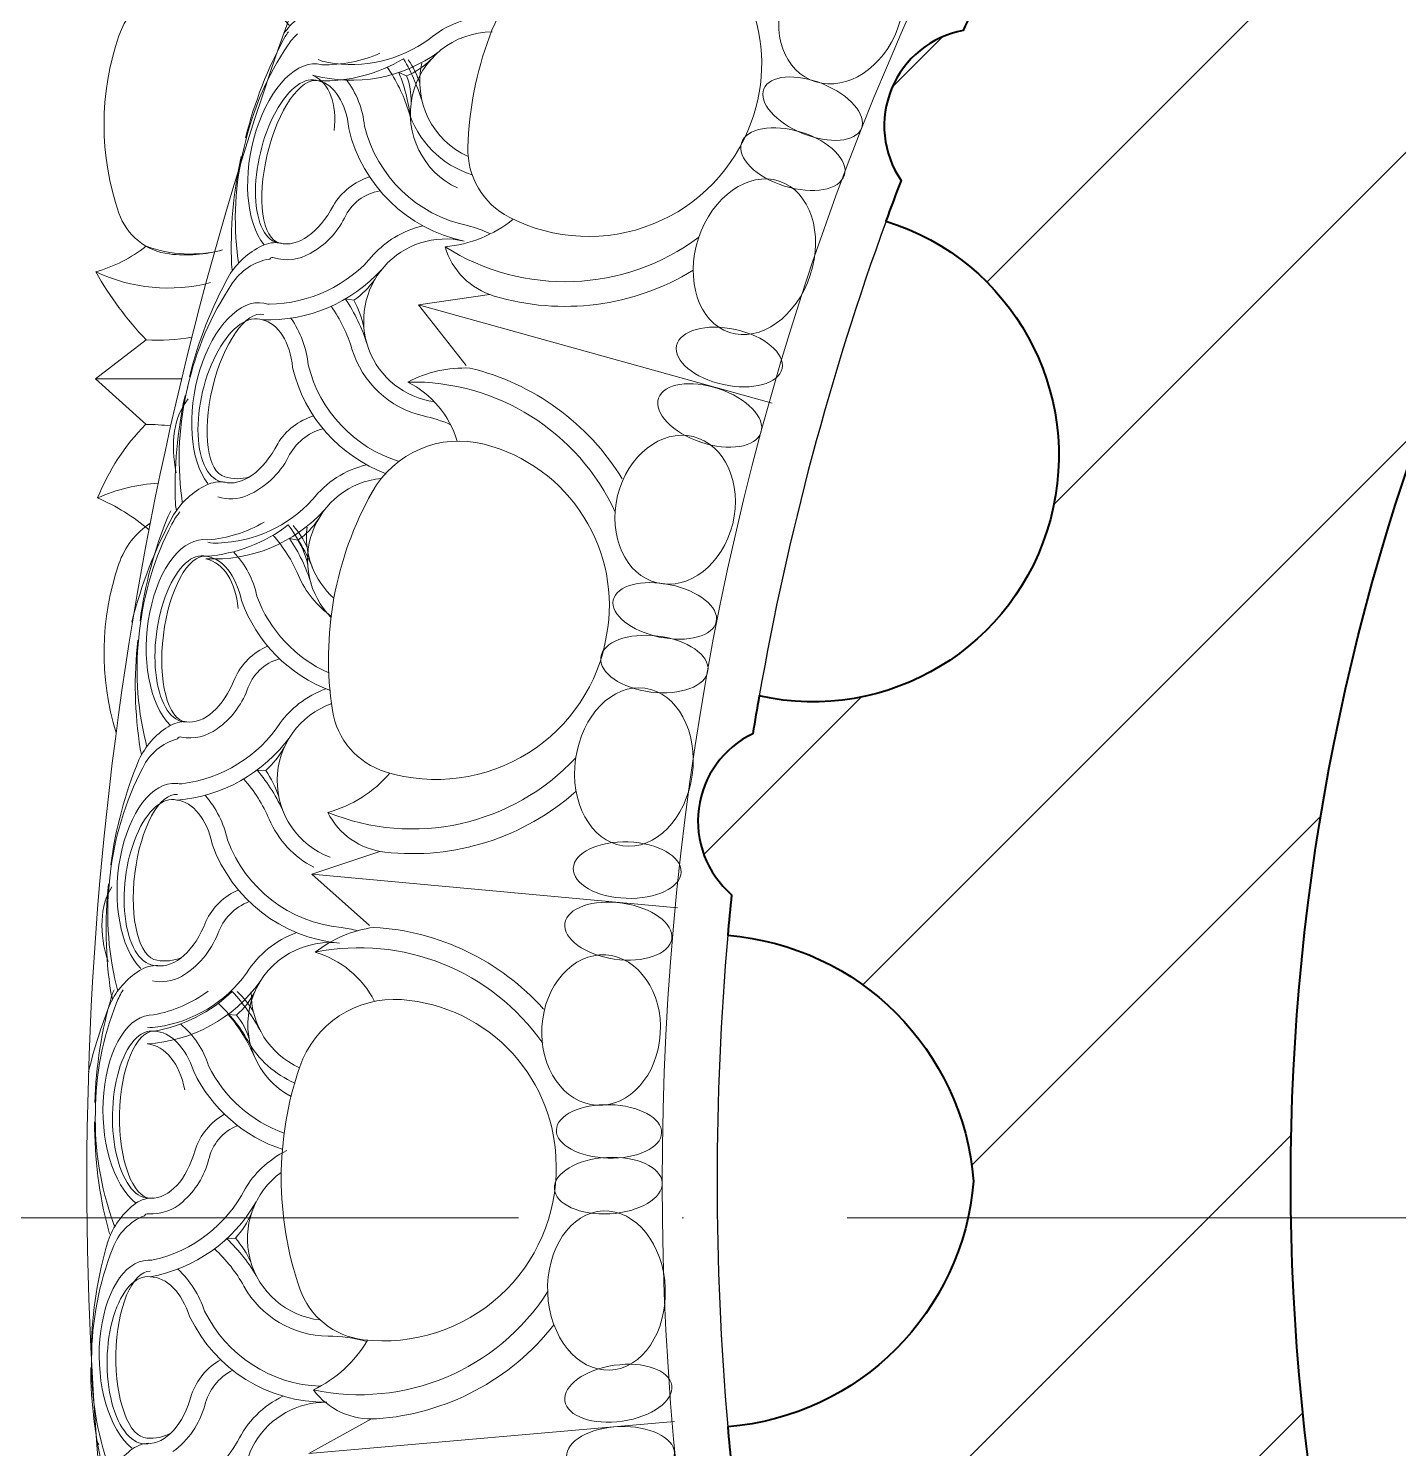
# Model space of a CAD drawing. Header units: millimetres. Extents: x 542654 to 551203, y 315718 to 321804.
# Drawn here: x 548739.2 to 548864.7, y 320670.4 to 320800.5 of the extents above; entities that cross this region are included whole.
import ezdxf

# ---------------------------------------------------------------- set-up
doc = ezdxf.new("R2010")
doc.units = ezdxf.units.MM
doc.linetypes.add('ACAD_ISO04W100', pattern=[30, 24, -3, 0, -3])
doc.layers.add('cad-block.com', color=250, linetype='Continuous')

msp = doc.modelspace()

# ---------------------------------------------------------------- hatches: boundary and pattern name
at = {"layer": 'cad-block.com', "true_color": 0x000000}
h = msp.add_hatch(dxfattribs=at)
h.set_pattern_fill('ANSI31', color=18, scale=150, style=0)
h.set_pattern_definition([(44.99999999999999, (-1130289.92819479, -83054.89975470159), (-13.25825214724777, 13.25825214724777), [])])
edge = h.paths.add_edge_path()
edge.add_line((549295.3502394432, 320691.5106262274), (549265.0349597755, 320691.5106262274))
edge.add_arc((549059.9646969392, 320694.8956410044), 205.098198492298, 269.99938147343465, 359.05432681606516, ccw=False)
edge.add_arc((549059.9602687354, 320694.8956410047), 205.0981984923021, 180, 270.00061852666295, ccw=False)
edge.add_arc((549059.9602687354, 320694.8956410051), 205.0981984919636, 89.99938147333711, 180.0000000000975, ccw=False)
edge.add_arc((549059.9646969378, 320694.8956410051), 205.0981984919529, 89.13139925986889, 90.00061852617512, ccw=False)
edge.add_line((549063.0738547991, 320899.9702717179), (549063.0738547991, 320930.2460656911))
edge.add_arc((549059.9602703311, 320952.5678236369), 22.5378633865556, 270, 277.94075400922486, ccw=False)
edge.add_arc((549059.9602703311, 320952.5678236369), 22.53786338653299, 182.5065500488923, 270, ccw=False)
edge.add_arc((549059.960270233, 320694.8956421185), 257.6721815134787, 95.01310009446473, 95.84570678451092)
edge.add_arc((549026.9769038995, 320945.4118236154), 8.902075436739691, 40.79360237167856, 154.2074251742295)
edge.add_arc((549059.9602026441, 320694.896052318), 257.6717657870512, 99.15532044960189, 99.93082050326147)
edge.add_arc((548993.5240947681, 320943.8049812905), 22.53786338807205, -162.6736691565967, 12.562441612312512, ccw=False)
edge.add_arc((549059.9602702291, 320694.8956415018), 257.6721821206606, 109.9579529468539, 110.8457065872288)
edge.add_arc((548963.2624264631, 320928.3389676984), 8.90207626530273, 55.79360504823717, 169.2074222942567)
edge.add_arc((549059.951445596, 320694.9151472888), 257.6507731298541, 114.1553052169651, 114.903976463756)
edge.add_arc((548931.3856592408, 320918.3526793521), 22.53786338786781, -147.23597142888912, 27.067224660372574, ccw=False)
edge.add_arc((549059.9602440856, 320694.8956778331), 257.6721373788566, 124.9273256208859, 125.845706625749)
edge.add_arc((548906.1377467347, 320895.357335625), 8.90207626544567, 70.79360505078945, 184.2074222946392)
edge.add_arc((549059.9603323663, 320694.8955654978), 257.6722803167949, 129.1553208344293, 129.9719295723273)
edge.add_arc((548877.8061282537, 320877.1449941859), 22.53786338803598, -132.50839783938852, 42.478457488995275, ccw=False)
edge.add_arc((549059.9603172013, 320694.895602719), 257.6722430915866, 139.9981299854052, 140.8457065329401)
edge.add_arc((548859.4958177847, 320848.7145703535), 8.90207626506134, 85.79360504758253, 199.2074222969938)
edge.add_arc((549059.9483936958, 320694.9041554375), 257.657569309404, 144.1553089525024, 144.9881878688959)
edge.add_arc((548837.1548503542, 320823.5095043951), 22.5378634081106, -118.52905506286521, 58.537889106907016, ccw=False)
edge.add_arc((549059.9602659917, 320694.8956431863), 257.6721776833925, 155.0206835545508, 155.8457065966128)
edge.add_arc((548826.5152099938, 320791.5892992553), 8.902076265433163, 100.7936050484336, 214.2074222933218)
edge.add_arc((549059.9602709402, 320694.895640933), 257.6721831218728, 159.1553207616352, 160.038397984689)
edge.add_arc((548811.0670050352, 320761.3439772318), 22.53786341597088, -102.59739950892299, 72.70155670909872, ccw=False)
edge.add_arc((549059.3028025426, 320695.0061855168), 257.0055016575831, 170.0647475199777, 170.846718208902)
edge.add_arc((548809.4434967518, 320727.8745152298), 8.902075714178846, 115.7936033535497, 229.2074239862133)
edge.add_arc((549059.9602722527, 320694.8956409743), 257.6721844003948, 174.1553206907866, 174.9868998939646)
edge.add_arc((548801.3098420047, 320692.9217979315), 24.56876146915646, 4.608082949052516, 85.41516163115381, ccw=False)
edge.add_arc((548801.3098420047, 320696.8694840778), 24.56876146916632, 274.58483836883, 355.3919170507445, ccw=False)
edge.add_arc((549059.9602722527, 320694.8956410349), 257.6721844003947, 185.0131001060354, 185.8446793092134)
edge.add_arc((548809.4434967518, 320661.9167667794), 8.902075714209039, 130.7925760137867, 244.2063966464503)
edge.add_arc((549059.3028025426, 320694.7850964924), 257.0055016575824, 189.1532817910979, 189.9352524800223)
edge.add_arc((548811.0670050352, 320628.4473047774), 22.5378634160599, -72.70155670909872, 102.59739950892288, ccw=False)
edge.add_arc((549059.9602709402, 320694.8956410762), 257.6721831218734, 199.961602015311, 200.8446792383648)
edge.add_arc((548826.5152099938, 320598.2019827539), 8.902076265382094, 145.7925777066781, 259.2063949515664)
edge.add_arc((549059.9602659917, 320694.8956388229), 257.6721776833921, 204.1542934033872, 204.9793164454492)
edge.add_arc((548837.1548503542, 320566.2817776141), 22.53786340817902, -58.537889106907016, 118.5290550628653, ccw=False)
edge.add_arc((549059.9483936958, 320694.8871265717), 257.6575693094043, 215.0118121311041, 215.8446910474976)
edge.add_arc((548859.4958177847, 320541.0767116557), 8.902076264964093, 160.7925777030062, 274.2063949524175)
edge.add_arc((549059.9603172013, 320694.8956792902), 257.6722430915839, 219.1542934670599, 220.0018700145948)
edge.add_arc((548877.8061282537, 320512.6462878233), 22.53786338803818, -42.47845748899522, 132.5083978393885, ccw=False)
edge.add_arc((549059.9603323663, 320694.8957165114), 257.672280316796, 230.0280704276727, 230.8446791655706)
edge.add_arc((548906.1377467347, 320494.4339463842), 8.902076265361798, 175.7925777053608, 289.2063949492106)
edge.add_arc((549059.9602440856, 320694.8956041761), 257.6721373788604, 234.154293374251, 235.072674379114)
edge.add_arc((548931.3856592408, 320471.4386026571), 22.53786338804687, -27.067224660372517, 147.2359714288891, ccw=False)
edge.add_arc((549059.951445596, 320694.8761347205), 257.6507731298516, 245.096023536244, 245.8446947830348)
edge.add_arc((548963.2624264631, 320461.4523143108), 8.902076265412523, 190.7925777057433, 304.2063949517628)
edge.add_arc((549059.9602702291, 320694.8956405075), 257.6721821206631, 249.1542934127712, 250.0420470531461)
edge.add_arc((548993.5240947681, 320445.9863007187), 22.53786338800109, -12.562441612312512, 162.6736691565967, ccw=False)
edge.add_arc((549059.9602026441, 320694.8952296912), 257.6717657870494, 260.0691794967385, 260.8446795503981)
edge.add_arc((549026.9769038995, 320444.3794583938), 8.902075436528206, 205.7925748257705, 319.2063976283214)
edge.add_arc((549059.960270233, 320694.8956398907), 257.6721815134792, 264.154293215489, 264.9868999055353)
edge.add_arc((549059.9602703311, 320437.2234583723), 22.53786338656067, 90, 177.4934499511077, ccw=False)
edge.add_arc((549059.9602703311, 320437.2234583723), 22.53786338653299, 2.5065500488922225, 90, ccw=False)
edge.add_arc((549059.9602704293, 320694.8956398907), 257.6721815134787, 275.0131000944647, 275.8457067845109)
edge.add_arc((549092.9436367628, 320444.3794583938), 8.902075436739691, 220.7936023716786, 334.2074251742295)
edge.add_arc((549059.9603380181, 320694.8952296912), 257.6717657870512, 279.1553204496019, 279.9308205032615)
edge.add_arc((549126.3964458941, 320445.9863007187), 22.53786338807205, 17.32633084340341, 192.5624416123124, ccw=False)
edge.add_arc((549059.9602704331, 320694.8956405075), 257.6721821206606, 289.9579529468539, 290.8457065872288)
edge.add_arc((549156.6581141992, 320461.4523143108), 8.90207626530273, 235.7936050482372, 349.2074222942567)
edge.add_arc((549059.9690950663, 320694.8761347205), 257.6507731298541, 294.1553052169652, 294.903976463756)
edge.add_arc((549188.5348814215, 320471.4386026571), 22.53786338786781, 32.764028571110885, 207.0672246603726, ccw=False)
edge.add_arc((549059.9602965766, 320694.8956041761), 257.6721373788566, 304.927325620886, 305.845706625749)
edge.add_arc((549213.7827939276, 320494.4339463842), 8.90207626544567, 250.7936050507894, 364.2074222946392)
edge.add_arc((549059.960208296, 320694.8957165114), 257.6722803167949, 309.1553208344293, 309.9719295723273)
edge.add_arc((549242.1144124086, 320512.6462878233), 22.53786338803598, 47.49160216061148, 222.4784574889952, ccw=False)
edge.add_arc((549059.9602234609, 320694.8956792902), 257.6722430915866, 319.9981299854052, 320.8457065329401)
edge.add_arc((549260.4247228776, 320541.0767116557), 8.90207626506134, 265.7936050475825, 379.2074222969937)
edge.add_arc((549059.9721469665, 320694.8871265717), 257.657569309404, 324.1553089525024, 324.9881878688959)
edge.add_arc((549282.7656903081, 320566.2817776141), 22.5378634081106, 61.470944937134675, 238.53788910690702, ccw=False)
edge.add_arc((549059.9602746705, 320694.8956388229), 257.6721776833925, 335.0206835545508, 335.8457065966128)
edge.add_arc((549293.4053306684, 320598.2019827539), 8.902076265433163, 280.7936050484336, 394.2074222933219)
edge.add_arc((549059.960269722, 320694.8956410762), 257.6721831218728, 339.1553207616352, 340.038397984689)
edge.add_arc((549308.853535627, 320628.4473047774), 22.53786341597088, 77.40260049107712, 252.7015567090987, ccw=False)
edge.add_arc((549060.6177381197, 320694.7850964924), 257.0055016575831, 350.0647475199777, 350.8467182089021)
edge.add_arc((549310.4770439104, 320661.9167667794), 8.902075714178846, 295.7936033535498, 409.2074239862133)
edge.add_arc((549059.9602684096, 320694.8956410349), 257.6721844003948, 354.1553206907866, 354.9868998939645)
edge.add_arc((549318.7087217714, 320697.0672663772), 24.77388174687306, 192.9613831981066, 265.2257478343733, ccw=False)

# ---------------------------------------------------------------- linework, layer by layer
at = {"layer": 'cad-block.com', "color": 18, "lineweight": 40, "true_color": 0x000000}
for points in [[(549265.0349597755, 320691.5106262274, -0.4093906995668117), (549059.9624828375, 320489.7974425243, -0.4142167242541547), (548854.8620702435, 320694.8956410047, -0.4142167242551216), (549059.9624828375, 320899.993839485, -0.003792702715042156)], [(548826.3906686883, 320803.7083003896, 0.003599857672234923), (548824.848103239, 320800.333881401, 0.5396485666878128), (548819.1531239036, 320786.5846364061, 0.003853170341983755), (548817.7686146832, 320782.8624278146, -0.959794712730283), (548806.1515207541, 320739.3486754234, 0.00341200403444804), (548805.5699313583, 320735.8896536044, 0.5396485857745816), (548803.6275702808, 320721.1349342855, 0.003628464695342912), (548803.2737497244, 320717.4119409812, -0.3679634284115765), (548825.7991862926, 320694.8956410046, -0.3679634284100587), (548803.2737497244, 320672.379341028, 0.003628464695342912), (548803.6275702808, 320668.6563477237, 0.5396485857745816), (548805.5699313583, 320653.9016284048, 0.00341200403444804), (548806.1515207541, 320650.4426065858, -0.959794712730283), (548817.7686146832, 320606.9288541946, 0.003853170341983755), (548819.1531239036, 320603.2066456031, 0.5396485666878128), (548824.848103239, 320589.4574006082, 0.003599857672234923), (548826.3906686883, 320586.0829816196, -0.9747263286390225), (548848.9181412659, 320547.057306908, 0.003634135838858413)]]:
    msp.add_lwpolyline(points, format="xyb", dxfattribs=at)
at = {"layer": 'cad-block.com', "color": 18, "lineweight": 15, "true_color": 0x000000}
for points in [[(548805.4146090121, 320791.9309911847, 0.1868931219809899), (548805.2990826789, 320802.9498060675, 0.192304486639795), (548797.5034002741, 320811.1522559191, 0.3399529294739398), (548786.6049382354, 320808.6630912901, 0.1674493087802602), (548779.4610320722, 320789.6282213892, 0.2879766260579993), (548783.2468886802, 320783.2192332845, 0.2180784738168152), (548796.4375571923, 320782.5985263859, 0.2143948941150089), (548805.4146090121, 320791.9309911847, 258.9759845790608)], [(548763.093870602, 320800.8242154767, 0.1034116828888272), (548763.093870602, 320800.8242154767, 0.192304486639795), (548754.9492913366, 320804.7763859097, 0.3399529294739398), (548747.4861790059, 320799.8484755846, 0.1674493087802602), (548747.4861790059, 320783.5834374002, 0.2879766260579993), (548752.123305438, 320779.8473866417, 0.09713871314656286), (548756.9924447247, 320780.2193975084, 0.09713871314656286)], [(548768.4122015024, 320802.7390424266, 0.1548886681893245), (548766.6604503512, 320802.8207989929, 0.1424863907101287), (548763.176771715, 320800.7729256752, 0.005361380699142027), (548762.6085750932, 320800.089252275, 0.005361380699142027)], [(548763.8408253717, 320800.0246522854, 0.06601365320413208), (548762.9911239634, 320799.0059738096, 0.09317738445733435), (548758.9542580823, 320789.6305686629)], [(548763.0236621203, 320800.2165233348, 0.01864164841437225), (548762.7247121762, 320799.7677415675, 0.06545076657054481), (548759.0950263154, 320790.4894453331, 0.06545076657054481)], [(548766.649488874, 320797.4080697457, 0.2037250508605081), (548775.9217944767, 320799.5406793387, -0.06819457060785858), (548775.9217944767, 320799.5406793387, -0.06819457060785858)], [(548765.2350481058, 320796.2364364637, 0.2276659225157252), (548776.8210539744, 320798.398214792, 0.2276659225157252)], [(548765.745104966, 320797.6628578706, 0.0862428906813868), (548766.649488874, 320797.4080697457)], [(548765.7819986752, 320795.7168521223, 0.1454534642226424), (548773.5633981699, 320797.741778895, 0.1454534642226424)], [(548766.0682078303, 320797.1960127353, 0.1150936679564388), (548771.4006312622, 320798.2495995231, 0.1134690861886452)], [(548771.4006312622, 320798.2495995231, 4.011307997187903e-06), (548771.4008167398, 320798.2496818033, 4.011307997187903e-06)], [(548773.8460472643, 320796.1741777203, 0.1000153837581104), (548776.0794604816, 320797.6709109084, -1.326627110479913)], [(548774.0035799292, 320797.6384679441, -0.08041000249801118), (548775.0574463408, 320795.4913597069, -19.62214790169406)], [(548779.8633378837, 320787.0918304222, -0.2479863591099037), (548773.9846065338, 320793.0446380925, 0.08129422225567336), (548772.0606066693, 320796.9752639634)], [(548773.8460472643, 320796.1741777203, -0.09777680343069729), (548774.2621950188, 320793.7368655832, -19.62214790169406)], [(548781.5151841185, 320781.6837963801, 0.06193479032752), (548779.4413405125, 320782.4461302979, -0.2886783798462148), (548769.9869632866, 320791.5694867547, 0.142364981114793), (548768.2993796063, 320795.8558164413)], [(548779.1269633456, 320781.0274853435, -0.29060918520023), (548768.5487119759, 320791.3357081564), (548768.5487119759, 320791.3357081564)], [(548758.4484680858, 320779.004804567, -0.02032591852625524), (548758.390124544, 320779.4106900823, -0.0934071345365674), (548758.954258083, 320789.630568665)], [(548757.8829031619, 320778.3155313273, -0.01772987560415296), (548757.8125604204, 320778.8472235909, -0.06545878783432321), (548758.6918991109, 320788.772559232, -0.06545878783432321)], [(548767.137944977, 320784.2840876894, 0.1323140851333765), (548767.137944977, 320784.2840876894, -0.1876029884278811), (548770.4622222598, 320786.9139776439)], [(548765.010434525, 320779.8946775699, 0.1502442328655701), (548768.1545122069, 320783.1340656189, -0.2515595765838431), (548771.4154911235, 320785.6388390699, -0.2113301293379997)], [(548800.6241207592, 320781.382488841, -0.311690360007664), (548777.3681475887, 320780.5097036798, 0.1486403219882209), (548783.6172420852, 320783.0341706386)], [(548755.8865937172, 320777.2218561804, -0.1742437674460403), (548745.3701718659, 320778.2068799439, 0.09536257170912249), (548749.9826847418, 320780.5573046308, 0.1507858360825142), (548756.9923756728, 320780.2191643168, 0.1507858360825142)], [(548762.3453964076, 320780.8500014946, 0.1601448225805242), (548760.5728667808, 320780.5804082129, 0.1424863907101287), (548757.5815548592, 320777.8634512839, 0.06545076657054481), (548753.9518689987, 320768.5851550499, 0.06545076657054481)], [(548761.2425605429, 320775.2589232746, 0.2205218555470418), (548770.857327362, 320779.8235405865, -0.06782837915378175), (548772.7280883354, 320781.3554176501, -0.06782837915378175)], [(548800.1056516939, 320778.3551889684, -0.2130945807377177), (548781.8619490718, 320775.9966237422, -0.2533180050321516), (548777.3681475887, 320780.5097036798)], [(548761.7017863113, 320779.4930570041, 0.3750117897702141), (548761.3059761929, 320779.3876858593, 0.2148768276570719), (548757.8479247724, 320777.101699628, 0.09405944675999973), (548753.7858068515, 320767.6187740116, 0.07100685427145058)], [(548765.010434525, 320779.8946775703, -0.2078308600824326), (548761.7018174093, 320779.49305368, -0.4676188278867018)], [(548745.3701718659, 320778.2068799439, 0.06194991254678206), (548749.9826847418, 320771.9861434082, 0.05993361527478928), (548754.1766341055, 320772.2267328015, 0.05993361527478928)], [(548760.6388413581, 320773.8125618391, 0.220602931579307), (548771.576544244, 320778.4363021964, -0.06657103639854184), (548771.576544244, 320778.4363021964)], [(548769.0219302274, 320775.611827345, 0.08432165372934922), (548770.939465291, 320777.5134456847, -1.326627110479913)], [(548760.7645712541, 320775.3368994339, 0.07688595830741593), (548761.2425605429, 320775.2589232746, 0.7114846862738027)], [(548770.2315741257, 320771.5630177674, 0.07742998018000305), (548768.2322845627, 320775.7259144517)], [(548769.0219302274, 320775.611827345, -0.0701497647828372), (548769.9389924027, 320773.1008544425, -19.62214790169406)], [(548773.1792052628, 320760.8304275327, -0.2637608951056353), (548764.840345929, 320769.6793347049, 0.1236306832518425), (548763.2525223921, 320773.9658877309)], [(548777.8832789522, 320764.2053661814, 0.05393515183352372), (548775.386734128, 320765.0053219796, -0.2685753290273732), (548768.8414401559, 320771.1403778468, 0.08091129804994578), (548766.9293620776, 320775.0541864328)], [(548771.981451252, 320759.7045453961, -0.2499742829266197), (548763.4055608304, 320769.431426122), (548763.4055608304, 320769.431426122)], [(548773.9561121974, 320768.1139200035, -0.1340135458429711), (548779.6564447498, 320769.3901647868, -0.1987600577535222), (548793.6092469591, 320759.237679079, -0.1987600577535222)], [(548753.3197930413, 320757.0254122725, -0.02411871754607995), (548753.2469253527, 320757.5064159007, -0.09317738445733435), (548753.8045896124, 320767.6987423474)], [(548778.4849787902, 320762.7064963913, 0.2058573888676325), (548773.9561121974, 320768.1139200035, -0.298490108731957), (548792.971452141, 320756.1770032754, -0.298490108731957)], [(548752.7529786121, 320756.3352000312, -0.02028392980060335), (548752.6694058533, 320756.9430066808, -0.06545076657054481), (548753.5484791808, 320766.8671505001, -0.06545076657054481)], [(548762.0385879083, 320762.4632570048, 0.1657191547833823), (548762.0385879083, 320762.4632570048, -0.1849440011394801), (548765.3190678607, 320765.009690652)], [(548752.2335396314, 320764.0909290573, 0.03084885893930669), (548749.9365048929, 320764.2270820465, 0.09981037998795982), (548745.535567443, 320757.4887026416)], [(548759.2506743611, 320757.7135430846, 0.1672442304403456), (548763.0082507868, 320761.2225770418, -0.2217226737848675), (548766.1905184714, 320763.8326571584, -0.2146604960165688)], [(548792.1789316703, 320744.9207106007, 0.1868931219809899), (548790.0977765231, 320755.7418205722, 0.192304486639795), (548780.9627699662, 320762.4204808379, 0.3399529294739398), (548770.6839082029, 320758.025322567, 0.1674493087802602), (548767.0536148134, 320738.0207571572, 0.2879766260579993), (548771.9230001627, 320732.3907549268, 0.2180784738168152), (548785.0125207016, 320734.1353078525, 0.2143948941150089), (548792.1789316703, 320744.9207106007, 258.9759845790608)], [(548750.2455260932, 320754.5655906601, 0.0763833091242065), (548745.535567443, 320757.4887026416, -0.09249308240984143), (548751.1007390247, 320758.844941994)], [(548757.2190230369, 320758.9407055374, 0.1548886681903888), (548755.4875685326, 320758.6625301784, 0.1424863907101287), (548752.4962566106, 320755.9455732498, 0.06396772935565427), (548748.672001021, 320746.0986251409)], [(548757.1419342222, 320758.9195274667, 0.0002004684768084793), (548757.1398051821, 320758.9204596356, 0.0002004684768084793)], [(548757.2001457791, 320759.4275953732, 0.1504615405489408), (548759.4417351078, 320759.4210736298, -1140.797871223531)], [(548759.2506743611, 320757.7135430846, -0.1728172742705527), (548756.5586530664, 320757.5887866876, -0.4676188278867018)], [(548756.5836531149, 320753.3619305288, 0.2037250508605081), (548765.2239510594, 320757.3455126221, -0.06819457060785858), (548765.2239510594, 320757.3455126221, -0.06819457060785858)], [(548753.0818006361, 320756.2104960285, 0.06601365320413208), (548752.3502955629, 320755.1038801744, 0.09317738445733435), (548749.377918239, 320745.3386622634)], [(548752.2484009853, 320756.3105725046, 0.01864164841437225), (548752.0010578759, 320755.8314091396, 0.06545076657054481), (548749.4225816368, 320746.207851547, 0.06545076657054481)], [(548755.4386793075, 320751.9258239117, 0.2276659225157252), (548766.3378244727, 320756.4110721991, 0.2276659225157252)], [(548750.3649280214, 320755.1820402326, 0.1646931446535593), (548747.4861790059, 320751.4595809973, 0.1591276440045308), (548747.2349568175, 320735.9639277969, 0.1591276440045308)], [(548755.4886746138, 320752.1445086089, 0.1454534642226424), (548762.997553407, 320755.0197904736, 0.1454534642226424)], [(548755.6091016945, 320753.6462839309, 0.1150936679564388), (548760.7918139999, 320755.2846605469, 0.1134690861886452)], [(548760.7918139999, 320755.2846605469, 4.011307997187903e-06), (548760.7919892103, 320755.2847628868, 4.011307997187903e-06)], [(548763.446476321, 320754.9659262805, -0.08041000249801118), (548764.7319263859, 320752.9489170274, -19.62214790169406)], [(548763.8804588338, 320753.6256889334, 0.1000153837581104), (548765.7606225873, 320755.5474925381, -1.326627110479913)], [(548755.6462788539, 320753.4264032863, 0.0862428906813868), (548756.5836531149, 320753.3619305288)], [(548766.9529673749, 320746.6418037183, -0.1370468232085533), (548763.9370078709, 320750.3983217119, 0.08129422225567336), (548761.5890244904, 320754.0913650719)], [(548763.8804588338, 320753.6256889334, -0.09777680343069729), (548764.7862037774, 320751.3249726308, -19.62214790169406)], [(548766.7190711003, 320741.465276682, -0.2034442781064698), (548760.127589738, 320748.4889876686, 0.142364981114793), (548757.97512231, 320752.5617563621)], [(548766.8776299076, 320739.8327279726, -0.2209118652470529), (548758.7241304081, 320748.0971698856), (548758.7241304081, 320748.0971698856)], [(548750.053487777, 320734.7223403039, -0.02032591852625524), (548749.9504973127, 320735.1192533735, -0.0934071345365674), (548749.3779182397, 320745.3386622655)], [(548749.5678408004, 320733.9746048587, -0.01772987560415296), (548749.438975021, 320734.4952183194, -0.06545878783432321), (548749.2123177631, 320744.4568522518, -0.06545878783432321)], [(548756.4763142072, 320736.3343508981, 0.1502442328655701), (548759.2418027117, 320739.9023941622, -0.2515595765838431), (548762.2049294648, 320742.7533156591, -0.2113301293379997)], [(548758.1039839543, 320740.9326019913, 0.1323140851333765), (548758.1039839543, 320740.9326019913, -0.1876029884278811), (548761.1161451525, 320743.91488728)], [(548753.24571263, 320731.3093826713, 0.2205218555470418), (548762.2950385655, 320736.9119867359, -0.06782837915378175), (548763.9844004007, 320738.6418568314, -0.06782837915378175)], [(548753.7217794762, 320736.9882701472, 0.1601448225805242), (548751.9900745723, 320736.5237920103, 0.1424863907101287), (548749.3184798526, 320733.4918976153, 0.06545076657054481), (548746.7400036135, 320723.8683400223, 0.06545076657054481)], [(548756.4763142072, 320736.3343508985, -0.2078308600824326), (548753.2326347788, 320735.5683269218, -0.4676188278867018)], [(548753.2326035039, 320735.5683267773, 0.3750117897702141), (548752.8509183661, 320735.4197159323, 0.2148768276570719), (548749.6676741381, 320732.7643800093, 0.09405944675999973), (548746.6821229323, 320722.889504605, 0.07100685427145058)], [(548752.8060965901, 320729.8049970843, 0.220602931579307), (548763.1636444596, 320735.6130536834, -0.06657103639854184), (548763.1636444596, 320735.6130536834)], [(548760.9379767745, 320732.5227277593, 0.08432165372934922), (548762.6328254028, 320734.6252455728, -1.326627110479913)], [(548789.3489363574, 320733.6863523245, -0.311690360007664), (548766.6225380518, 320728.6750788245, 0.1486403219882209), (548772.3204460469, 320732.2747954692)], [(548762.5891142964, 320728.6330179705, 0.07742998018000305), (548760.140550107, 320732.5485512637)], [(548760.9379767745, 320732.5227277593, -0.0701497647828372), (548762.1278134673, 320730.1289281445, -19.62214790169406)], [(548752.7620245921, 320731.3338760103, 0.07688595830741593), (548753.24571263, 320731.3093826713, 0.7114846862738027)], [(548765.3383993395, 320723.6448380589, -0.1729422602612626), (548761.2544175119, 320728.0588390353, 0.08091129804994578), (548758.9201471873, 320731.736490769)], [(548769.3332974005, 320717.8276227466, 0.04227602112887741), (548767.8527282296, 320718.1307389, -0.2889986882896473), (548757.4400052899, 320726.1631435226, 0.1236306832518425), (548755.386658041, 320730.2471961061)], [(548789.379344568, 320730.6151261789, -0.2130945807377177), (548771.8499638361, 320725.036925176, -0.2533180050321516), (548766.6225380518, 320728.6750788245)], [(548767.6977399581, 320716.685968855, -0.2906125725140851), (548756.0415576036, 320725.7576672433), (548756.0415576036, 320725.7576672433)], [(548746.9068457667, 320711.5609885688, -0.02028392980060335), (548746.7563915949, 320712.1557800208, -0.06545076657054481), (548746.5296027656, 320722.1162000563, -0.06545076657054481)], [(548747.3936304222, 320712.3097957764, -0.02411871754607995), (548747.2678758883, 320712.7797532081, -0.09317738445733435), (548746.6919225554, 320722.9710625244)], [(548753.2116337301, 320713.6513302532, 0.1672442304403456), (548756.5569379125, 320717.5553845348, -0.2217226737848675), (548759.4301618732, 320720.5022353799, -0.2146604960165688)], [(548755.4556816348, 320718.6808921893, 0.1657191547833823), (548755.4556816348, 320718.6808921893, -0.1849440011394801), (548758.4335696644, 320721.5753793498)], [(548765.4786881144, 320715.8692580483, -0.1340135458429711), (548770.8595316716, 320718.1428267321, -0.1987600577535222), (548786.4009029326, 320710.6448646815, -0.1987600577535222)], [(548750.9836872078, 320715.1274389922, 0.1504615405489408), (548753.2121763064, 320715.3695166452, -1140.797871223531)], [(548770.9003067273, 320711.3573943123, 0.2058573888676325), (548765.4786881144, 320715.8692580483, -0.298490108731957), (548786.3198625067, 320707.5194925366, -0.298490108731957)], [(548751.0564369519, 320714.64564491, 0.1548886681939845), (548749.3665054945, 320714.177192244, 0.1424863907101287), (548746.6949107745, 320711.1452978494, 0.03958177908741965), (548744.7085838851, 320704.9006710351, 0.03958177908741965)], [(548750.9821718627, 320714.6160494276, 0.0002004684768084793), (548750.979952588, 320714.6167397688, 0.0002004684768084793)], [(548750.0649190721, 320707.4766086909, 0.2276659225157252), (548760.3995037245, 320713.1427517878, 0.2276659225157252)], [(548753.2116337301, 320713.6513302532, -0.1728172742705527), (548750.55004719, 320713.2288377657, -0.4676188278867018)], [(548751.0435890425, 320709.0308198486, 0.2037250508605081), (548759.1888836733, 320713.9479175947, -0.06819457060785858), (548759.1888836733, 320713.9479175947, -0.06819457060785858)], [(548747.0478227511, 320712.4256733757, 0.01864164841437225), (548746.8516199712, 320711.9233979405, 0.06545076657054481), (548745.2873113841, 320702.0839701573, 0.06545076657054481)], [(548747.8871102063, 320712.412756455, 0.06601365320413208), (548747.2745804333, 320711.2361062955, 0.09317738445733435), (548745.3332271602, 320701.2148461317)], [(548750.6672299976, 320710.1251008283, 0.1150936679564388), (548755.6515932945, 320712.2932584104, 0.1134690861886452)], [(548750.7035388508, 320708.618942315, 0.1454534642226424), (548757.8729158156, 320712.2590714985, 0.1454534642226424)], [(548755.6515932945, 320712.2932584104, 4.011307997187903e-06), (548755.6517569193, 320712.2933784057, 4.011307997187903e-06)], [(548758.2661500277, 320710.1020597899, 0.1000153837581104), (548759.9216195588, 320712.2204944635, -1.326627110479913)], [(548758.3250057639, 320712.2521568394, -0.08041000249801118), (548759.8131276963, 320710.3796715096, -19.62214790169406)], [(548787.5499668329, 320696.3025831211, 0.1868931219809899), (548783.57007291, 320706.5781888038, 0.192304486639795), (548773.3893488286, 320711.5184018447, 0.3399529294739398), (548764.0604584155, 320705.3585139376, 0.1674493087802602), (548764.0604584155, 320685.0272162089, 0.2879766260579993), (548769.856866455, 320680.3571527594, 0.2180784738168152), (548782.4245310607, 320684.4108941437, 0.2143948941150089), (548787.5499668329, 320696.3025831211, 258.9759845790608)], [(548763.6225562803, 320703.8706964852, -0.1671772420761569), (548759.2876047618, 320707.7602712816, 0.08129422225567336), (548756.568508908, 320711.1892817735)], [(548758.2661500277, 320710.1020597899, -0.09777680343069729), (548759.4214249256, 320707.9159652546, -19.62214790169406)], [(548750.1048462881, 320708.990954044, 0.0862428906813868), (548751.0435890425, 320709.0308198486)], [(548762.6277332614, 320699.2851923732, -0.1955321924714544), (548755.6972596841, 320705.4653540229, 0.142364981114793), (548753.1331550076, 320709.2923539014)], [(548762.5171078525, 320697.7883762457, -0.2052386412976433), (548754.3421237667, 320704.9297927179), (548754.3421237667, 320704.9297927179)], [(548747.1085222762, 320690.7262326202, -0.02032591852625524), (548746.9648372822, 320691.1102920466, -0.0934071345365674), (548745.3332271602, 320701.2148461341)], [(548754.4699695512, 320697.7395722631, 0.1323140851333765), (548754.4699695512, 320697.7395722631, -0.1876029884278811), (548757.1558605371, 320701.0187688474)], [(548746.7032196594, 320689.9320720126, -0.01772987560415296), (548746.5209429527, 320690.436472614, -0.06545878783432321), (548745.2601725216, 320700.3206003975, -0.06545878783432321)], [(548753.3290239318, 320692.9970555246, 0.1502442328655701), (548755.7086986483, 320696.8332004184, -0.2515595765838431), (548758.3594737528, 320699.976648347, -0.2113301293379997)], [(548750.6381773618, 320687.6635353953, 0.2205218555470418), (548759.0562006212, 320694.1763194851, -0.06782837915378175), (548760.556623141, 320696.0724012924, -0.06782837915378175)], [(548750.52144321, 320693.3611468024, 0.1601448225805242), (548748.8473911867, 320692.7192031615, 0.1424863907101287), (548746.5053782943, 320689.4260621714, 0.06545076657054481), (548744.9410697072, 320679.5866343881, 0.06545076657054481)], [(548750.1824951725, 320691.8980519546, 0.3750117897702141), (548749.8183226628, 320691.7105763268, 0.2148768276570719), (548746.9282944098, 320688.7387773137, 0.09405944675999973), (548744.9852356114, 320678.6070843277, 0.07100685427145058)], [(548753.3290239318, 320692.9970555249, -0.2078308600824326), (548750.1825262627, 320691.8980553486, -0.4676188278867018)], [(548750.3572971738, 320686.1216065459, 0.220602931579307), (548760.0551041947, 320692.9746976958, -0.06657103639854184), (548760.0551041947, 320692.9746976958)], [(548758.1626762926, 320689.669788076, 0.08432165372934922), (548759.6298255636, 320691.9370697181, -1.326627110479913)], [(548760.2091402771, 320685.9727510845, 0.07742998018000305), (548757.3668843228, 320689.6125929286)], [(548758.1626762926, 320689.669788076, -0.0701497647828372), (548759.5948635475, 320687.4126155931, -19.62214790169406)], [(548770.1929480901, 320680.1875104006, 0.07382634092796744), (548766.6459221954, 320680.6673870792, -0.2685753290273732), (548758.9413478172, 320685.262962922, 0.08091129804994578), (548756.2374904496, 320688.6780903803)], [(548750.1545631622, 320687.6376250258, 0.07688595830741593), (548750.6381773618, 320687.6635353953, 0.7114846862738027)], [(548765.937867445, 320676.0830990618, -0.2759017407398826), (548755.3446182065, 320682.9810912825, 0.1236306832518425), (548752.8779241397, 320686.8296157804)], [(548786.7714228379, 320684.7434504282, -0.311690360007664), (548765.3050445379, 320675.7547550437, 0.1486403219882209), (548770.2686305814, 320680.3140235202)], [(548766.5317897259, 320674.6213572198, -0.2906125725140851), (548753.9958863572, 320682.4324663256), (548753.9958863572, 320682.4324663256)], [(548787.3497309801, 320681.727009747, -0.2130945807377177), (548771.0980808573, 320673.1084609375, -0.2533180050321516), (548765.3050445379, 320675.7547550437)], [(548746.3861460028, 320667.3632759868, -0.02028392980060335), (548746.1746882915, 320667.9392091126, -0.06545076657054481), (548744.9139131655, 320677.8221158983, -0.06545076657054481)], [(548746.7924687457, 320668.1586207946, -0.02411871754607995), (548746.6185512587, 320668.6129630644, -0.09317738445733435), (548744.9865056189, 320678.6892190579)], [(548752.4395341523, 320670.0975714228, 0.1672442304403456), (548755.3609618787, 320674.3281694828, -0.2217226737848675), (548757.9123508682, 320677.5576833869, -0.2146604960165688)], [(548754.1486924714, 320675.333125081, 0.1657191547833823), (548754.1486924714, 320675.333125081, -0.1849440011394801), (548756.809621008, 320678.5214369168)], [(548750.0702373362, 320671.3341292713, 0.1504615405489408), (548752.2614978385, 320671.8065090586, -1140.797871223531)], [(548750.192667307, 320670.8625055173, 0.1548886681869382), (548748.5605755828, 320670.220950504, 0.1424863907101287), (548746.2185626903, 320666.9278095143, 0.007287002208842732), (548745.8981640441, 320665.7628465826, 0.007287002208842732)], [(548750.1218803553, 320670.8253517347, 0.0002004684768084793), (548750.1196013507, 320670.8258076819, 0.0002004684768084793)], [(548750.7634535632, 320665.2767532326, 0.2037250508605081), (548758.3535880646, 320671.0137849664, -0.06819457060785858), (548758.3535880646, 320671.0137849664, -0.06819457060785858)]]:
    msp.add_lwpolyline(points, format="xyb", dxfattribs=at)
for points in [[(548773.8460472643, 320796.1741777203), (548773.1304242215, 320796.4823083653)], [(548769.0219302274, 320775.611827345), (548768.2322845627, 320775.7259144517)], [(548781.432943272, 320776.1412669707), (548774.9347136789, 320775.1905315433), (548807.3306209431, 320766.1857134912)], [(548774.9347136789, 320775.1905315433), (548779.2912282207, 320769.6171563666)], [(548745.3351902717, 320768.3959123048), (548749.9826847418, 320771.9861434082)], [(548745.3351902717, 320768.3959123048), (548753.2332965273, 320768.3959123048)], [(548745.3351902717, 320768.3959123048), (548749.9826847418, 320764.227139172)], [(548763.8804588338, 320753.6256889334), (548763.1169492472, 320753.780975587)], [(548760.9379767745, 320732.5227277593), (548760.140550107, 320732.5485512637)], [(548771.4020252894, 320725.1026419846), (548765.1779852853, 320723.0068815689), (548798.6611493417, 320719.9312872531)], [(548765.1779852853, 320723.0068815689), (548770.4596534112, 320718.3009585327)], [(548758.2661500277, 320710.1020597899), (548757.4901298409, 320710.1717268781)], [(548758.1626762926, 320689.669788076), (548757.3668843228, 320689.6125929286)], [(548770.6456066783, 320673.0931391342), (548764.8958020299, 320669.9197131934), (548798.3900464353, 320672.8721947468)]]:
    msp.add_lwpolyline(points, dxfattribs=at)
at = {"layer": 'cad-block.com', "color": 18, "linetype": 'ACAD_ISO04W100', "lineweight": 15, "ltscale": 5, "true_color": 0x000000}
msp.add_lwpolyline([(549534.605304532, 320691.5106262274), (548667.7960479524, 320691.5106262274), (548667.7960479524, 320691.5106262274), (548667.7960479524, 320691.5106262274)], dxfattribs=at)
at = {"layer": 'cad-block.com', "color": 18, "lineweight": 15, "true_color": 0x000000}
for centre, radius, start, end in [((549059.9602687358, 320694.8956410047), 262.6993663349334, 89.32089854469706, 359.2616943487067), ((549059.9602687452, 320694.8956410093), 315.4104078284776, 152.5195011888524, 204.9010394018163), ((549059.9602687358, 320694.8956410047), 315.4104078185617, 152.5195011888524, 204.9010394018163), ((548781.6891747743, 320792.692848479), 8.952958336614849, 91.6657227025857, 130.1047546019557), ((548781.6892279411, 320792.6928343146), 7.499998160539274, 90, 244.9895588972195), ((548757.8298285746, 320788.5580110478), 18.2177606771466, 15.95648523478974, 30.27233558358214), ((548782.5560503788, 320795.630291857), 7.499999999999999, 166.7862344625932, 245.8602224515717), ((548759.2743480345, 320790.7369491327), 15, 4.932773667294017, 22.52111927605603), ((548777.4138110289, 320773.7236350873), 8.955450979877552, 103.4671939245171, 121.5488792643719), ((548777.4128930618, 320773.7260015741), 7.499999999999999, 76.78839609807218, 262.2718380049478), ((548772.2697357447, 320751.8217112906), 8.952958336614847, 103.4649947591326, 141.9040266853937), ((548772.2697906846, 320751.8217082972), 7.499998160539272, 95.61564473003514, 224.7052259705135), ((548748.3793536565, 320744.1480362389), 18.2177606771466, 22.32283376491798, 36.63868401590553), ((548772.1688826332, 320753.9184769466), 7.5, 173.1525829275094, 228.4120184652307), ((548750.7284839572, 320745.3236753218), 15, 16.7320456751062, 34.32039128241414), ((548769.4874793246, 320731.5767153182), 8.955450979877552, 109.8335424238156, 127.9152277635591), ((548769.4863046099, 320731.5789654223), 7.5, 109.4227128841523, 249.333706571739), ((548766.8037265863, 320709.2394538976), 8.952958336614849, 109.8313432307014, 148.2703750882153), ((548766.8037815192, 320709.239457015), 7.499998160539274, 84.91992692449955, 241.7823533012189), ((548744.4638156004, 320699.926884527), 18.2177606771466, 28.28851881741516, 42.60436909091126), ((548767.1090386746, 320712.1169244148), 7.5, 179.1182680176756, 245.8115650874464), ((548746.115851328, 320700.3928829623), 15, 23.09839416488087, 40.68673978816336), ((548766.7641992101, 320689.6174728193), 8.955450979877552, 115.7992274813176, 133.8809127920771), ((548766.7627969977, 320689.619588646), 7.5, 125.9261032353471, 263.6144079543154), ((548766.4165553207, 320667.1222528769), 8.952958336614849, 115.797028245182, 154.23606023574), ((548766.4166096323, 320667.1222616867), 7.499998160539274, 89.12011078495622, 269.1208644629666)]:
    msp.add_arc(centre, radius, start, end, dxfattribs=at)
at = {"layer": 'cad-block.com', "color": 18, "true_color": 0x000000}
for start, end in [(160.0386496618696, 170.0660153861529), (174.9869722015002, 185.0130277984998)]:
    msp.add_arc((549059.9646969392, 320694.8956410046), 257.6681566445988, start, end, dxfattribs=at)
at = {"layer": 'cad-block.com', "color": 18, "lineweight": 15, "true_color": 0x000000}
for centre, major_axis, ratio in [((548813.6423113238, 320802.1162066123), (-2.809889383503054, -6.302408253853963), 0.7871460497677625), ((548811.0522506061, 320793.1686771543), (-4.468540572726365, 1.816199384775357), 0.5076449431615204), ((548809.2422148582, 320788.5409044617), (-4.719279990428192, 1.473899583988235), 0.5228607457800631), ((548805.7133895652, 320779.5971400764), (-2.282621555001929, -6.930745212941848), 0.7390598381815084), ((548803.4227212748, 320770.4058422207), (-4.830284083873563, 1.054674964533776), 0.5228607457800631), ((548798.4557709811, 320756.4113584019), (-1.639394857556356, -6.702851083441097), 0.7871460497677629), ((548797.504976681, 320747.1451462235), (-4.721024209839618, 0.9891235845273619), 0.5076449431615204), ((548796.5503496738, 320742.2685493816), (-4.906614152425696, 0.6075534305330376), 0.522860745780063), ((548794.675204852, 320732.8384188803), (-1.008406543676001, -7.226943102913373), 0.7390598381815086), ((548794.0625181467, 320723.3858143481), (-4.940978918149237, 0.1752453769472509), 0.522860745780063), ((548791.6742003633, 320708.7293444228), (-0.4162088319892069, -6.887858764082195), 0.787146049767762), ((548792.3932317918, 320699.4422732078), (-4.821770244376969, 0.1302565384190533), 0.5076449431615205), ((548792.3246960223, 320694.4735900479), (-4.936245698388666, -0.2783199900761243), 0.522860745780063), ((548792.1635003693, 320684.8601855876), (0.298219483683351, -7.290861095208677), 0.7390598381815084), ((548793.2484875045, 320675.4500888631), (-4.892866624544602, -0.7098167412467399), 0.522860745780063)]:
    msp.add_ellipse(centre, major_axis=major_axis, ratio=ratio, dxfattribs=at)
at = {"layer": 'cad-block.com', "color": 18, "lineweight": 15, "true_color": 0x000000, "extrusion": (0, 0, -1)}
for centre, major_axis, ratio, start_param, end_param in [((548764.1964462956, 320788.4281973526), (-1.732413964406449, -8.79949310162156), 0.5227615162060736, 0.4019345786983952, 3.172064918154467), ((548763.8016565094, 320788.3256197292), (1.780646400965548, 7.453373156780451), 0.450189645129266, 3.081068132785007, 6.343709828718044), ((548764.0045794002, 320788.2771300764), (1.777385949264004, 7.439725659476924), 0.3930797628815892, 3.141592653846544, 6.283185307436337), ((548759.0554538586, 320766.5284452277), (-1.705843984706371, -8.809090404980056), 0.52200033991802, 0.4154210273097478, 3.1423046143044), ((548758.6584979029, 320766.4213235682), (1.780380360408071, 7.45227922740498), 0.4694320589164921, 3.083543395371905, 6.341234566001582), ((548758.9775272947, 320766.867322092), (1.777381514306567, 7.439726718928097), 0.3930797628883878, 3.141592653890201, 6.283185307479994), ((548757.0605464065, 320760.8921538563), (-1.422626306189791, 6.810160284246257), 0.6399669981577558, 4.686019243472134, 5.817323266476027), ((548754.7211042494, 320744.7249870317), (-0.7459966095121844, -8.93732767935428), 0.5227615162060734, 0.4019345786983952, 3.172064918154467), ((548754.3401233909, 320744.5792656205), (0.9431964446979125, 7.604857229836478), 0.450189645129266, 3.081068132785007, 6.343709828718044), ((548754.5471716875, 320744.5535761472), (0.9414694055541956, 7.590932357709816), 0.3930797628815894, 3.141592653846544, 6.283185307436337), ((548752.0401745413, 320722.3902257331), (-0.7185262817985145, -8.943919579559926), 0.5220003399180199, 0.4154210273097478, 3.1423046143044), ((548751.6575447379, 320722.2397481115), (0.9430533453798345, 7.603740546514358), 0.4694320589164921, 3.083543395371905, 6.341234566001582), ((548751.9251520897, 320722.718371911), (0.9414648804686789, 7.590932918856248), 0.3930797628883879, 3.141592653890201, 6.283185307479994), ((548750.6825507908, 320716.5674863506), (-2.168999558274083, 6.61041523812197), 0.6399669981577554, 4.686019243472134, 5.817323266476027), ((548750.6687381929, 320722.3584961508), (-0.9424015432267004, -7.598448067686779), 0.6129114235948917, -0.04448087726501027, -0.04442258573399997), ((548750.5560817971, 320700.9712668632), (0.1474237252125865, 7.647671864441159), 0.3930797628815892, 3.141592653846544, 6.283185307436337), ((548750.366161187, 320678.6673867877), (0.2149317832021289, -8.970160633558363), 0.52200033991802, 0.4154210273097478, 3.1423046143044), ((548750.2176565037, 320678.9818012237), (0.1474191663119553, 7.647671952243719), 0.3930797628883877, 3.141592653890201, 6.283185307479994), ((548750.0012431475, 320678.4779563114), (0.1476678957843423, 7.660575311521527), 0.4694320589164921, 3.083543395371905, 6.341234566001582), ((548749.6210635994, 320672.7350798374), (-2.844292027691568, 6.34918511034278), 0.6399669981577555, 4.686019243472134, 4.754146176265639), ((548749.0054498441, 320678.4932917995), (-0.1475696858163594, -7.655243751431892), 0.6129114235948919, -0.04448087726501027, -0.04442258573399997)]:
    msp.add_ellipse(centre, major_axis=major_axis, ratio=ratio, start_param=start_param, end_param=end_param, dxfattribs=at)
at = {"layer": 'cad-block.com', "color": 18, "lineweight": 15, "true_color": 0x000000}
for centre, major_axis, ratio, start_param, end_param in [((548762.3297984126, 320789.8690747419), (-2.957462841451475, -6.338533490374147), 0.6239376343286802, 2.050869990812134, 3.141592653518547), ((548764.0045689312, 320788.2771302412), (1.777385950274206, 7.439725659235586), 0.5705456950229222, -1.015777182571188, 6.110090211564057e-11), ((548764.0045689312, 320788.2771302412), (1.777385949818259, 7.439725659344509), 0.570545695025372, 3.141592653543479, 4.287133764048299), ((548758.8614208223, 320766.3728340358), (1.777381515011413, 7.439726718759705), 0.5705456950470298, -1.015775511086787, -4.091416094809119e-11), ((548758.8614208223, 320766.3728340358), (1.777381515049762, 7.439726718750541), 0.5705456950375264, 3.141592653557915, 4.300206306708854), ((548754.5471612646, 320744.5535751501), (0.9414694065849287, 7.590932357581981), 0.5705456950229222, -1.015777182571188, 6.110090211564057e-11), ((548753.8968387216, 320745.098928667), (-1.598845370862542, -6.809352887553437), 0.62393763432868, 2.050869990812134, 3.141592653518547), ((548754.5471612646, 320744.5535751501), (0.9414694061197144, 7.590932357639675), 0.570545695025372, 3.141592653543479, 4.287133764048299), ((548751.8645930495, 320722.2140587612), (0.9414648811878494, 7.590932918767052), 0.5705456950470298, -1.015775511086787, -4.091416094809119e-11), ((548751.8645930495, 320722.2140587612), (0.9414648812269784, 7.590932918762199), 0.5705456950375266, 3.141592653557915, 4.300206306708854), ((548750.5560715342, 320700.9712647884), (0.1474237262510233, 7.647671864421144), 0.5705456950229221, -1.015777182571188, 6.110090211564057e-11), ((548749.289588623, 320700.5208460605), (-0.833928886381771, -6.944649442529044), 0.62393763432868, 2.050869990812134, 3.141592653518547), ((548750.5560715342, 320700.9712647884), (0.1474237257823328, 7.647671864430174), 0.570545695025372, 3.141592653543479, 4.287133764048299), ((548750.2098401184, 320678.4739252006), (0.1474191670365017, 7.64767195222975), 0.5705456950470299, -1.015775511086787, -4.091416094809119e-11), ((548750.2098401184, 320678.4739252006), (0.1474191670759233, 7.647671952228985), 0.5705456950375264, 3.141592653557915, 4.300206306708854)]:
    msp.add_ellipse(centre, major_axis=major_axis, ratio=ratio, start_param=start_param, end_param=end_param, dxfattribs=at)
at = {"layer": 'cad-block.com', "color": 18, "lineweight": 15, "true_color": 0x000000, "extrusion": (0, 0, -1)}
for centre, major_axis, ratio in [((548801.6240552394, 320765.0533180808), (-4.687493571763026, 1.572064765337901), 0.522860745780063), ((548793.2484875045, 320717.798143253), (-4.892866624544602, 0.7098167412467403), 0.5228607457800631), ((548793.4452558701, 320669.8068631564), (-4.940978918149241, -0.1752453769472447), 0.522860745780063)]:
    msp.add_ellipse(centre, major_axis=major_axis, ratio=ratio, dxfattribs=at)
at = {"layer": 'cad-block.com', "color": 18, "lineweight": 15, "true_color": 0x000000, "extrusion": (0, 0, -0.9999999999999998)}
msp.add_ellipse((548757.6889565183, 320766.648983368), major_axis=(-1.779145719975002, -7.447091661387261), ratio=0.6129114235948918, start_param=-0.04448087726501027, end_param=-0.04442258573399997, dxfattribs=at)
at = {"layer": 'cad-block.com', "color": 18, "lineweight": 15, "true_color": 0x000000, "extrusion": (0, 0, -0.9999999999999999)}
for centre, major_axis, ratio, start_param, end_param in [((548750.71125718, 320701.1598267423), (0.1869251112357846, -8.966459501517047), 0.5227615162060736, 0.4019345786983952, 3.172064918154467), ((548750.3474848287, 320700.975298098), (0.1476941600789815, 7.661700819959332), 0.450189645129266, 3.081068132785007, 6.343709828718044)]:
    msp.add_ellipse(centre, major_axis=major_axis, ratio=ratio, start_param=start_param, end_param=end_param, dxfattribs=at)

doc.saveas('drawing.dxf')
